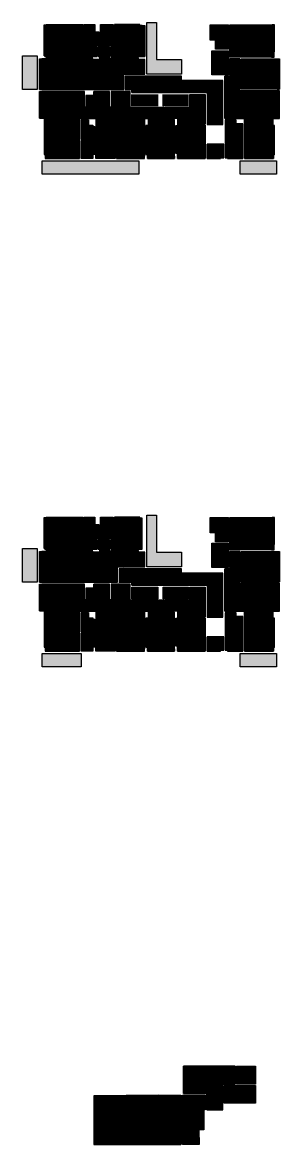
# Model space of a CAD drawing. Header units: metres. Extents: x 320 to 365, y -284 to -71.
# Drawn here: x 339.2 to 365.4, y -284.2 to -170.3 of the extents above; entities that cross this region are included whole.
import ezdxf

# ---------------------------------------------------------------- set-up
doc = ezdxf.new("R2010")
doc.units = ezdxf.units.M
doc.layers.add('A-Cielorraso', color=1, linetype='Continuous')
doc.layers.add('CIELORRASO HT', color=123, linetype='Continuous')
pattern_1 = [(270, (0, -50), (0.079375, -1e-17), [])]
pattern_2 = [(270, (0, -50), (0.03175, -3e-18), [])]
pattern_3 = [(180, (0, -50), (0, -0.015875), [])]
pattern_4 = [(270, (0, -100), (0.079375, -1e-17), [])]
pattern_5 = [(270, (0, -100), (0.03175, -3e-18), [])]
pattern_6 = [(180, (0, -100), (0, -0.015875), [])]

# ---------------------------------------------------------------- blocks, each defined once
blk = doc.blocks.new('A$Cbd99d838')
at = {"layer": 'A-Cielorraso', "color": 30, "ltscale": 0.5, "true_color": 0xf26722, "const_width": 0.02}
for points in [[(-13.73, 1.92), (-9, 1.92), (-9, 2), (-8.59, 2), (-8.59, 2.97), (-9.98, 2.97), (-9.98, 5.21), (-13.73, 5.21), (-13.73, 5.21)], [(9.17, 1.91), (4.91, 1.91), (4.91, 5.21), (9.22, 5.21)], [(-14.18, -1.36), (-5.85, -1.36), (-5.85, 0.2), (-3.73, 0.2), (-3.73, 1.68), (-4.33, 1.68), (-4.35, 1.84), (-7.18, 1.84), (-7.18, 1.24), (-7.29, 1.24), (-7.29, 2.97), (-8.48, 2.97), (-8.48, 1.98), (-8.28, 1.98), (-8.28, 1.68), (-8.98, 1.68), (-8.98, 1.76), (-14.18, 1.76)], [(9.72, -1.47), (5.93, -1.47), (5.93, 1.76), (4.91, 1.76), (4.91, -0.01), (4.42, -0.01), (4.42, -4.31), (6.41, -4.31), (6.41, -8.12)], [(9.72, -1.32), (6.08, -1.32), (6.08, 1.76), (9.72, 1.76)], [(-10.34, -8.12), (-10.34, -4.29), (-1.79, -4.29), (-1.79, -3.17), (-5.19, -3.17), (-5.19, -1.56), (-7.14, -1.56), (-7.14, -3.17), (-9.85, -3.17), (-9.85, -1.56), (-14.18, -1.56)], [(-0.38, -8.12), (-0.38, -7.87), (-0.55, -7.87), (-0.55, -5.03), (-0.36, -5.03), (-0.36, -4.29), (-1.68, -4.29), (-1.68, -3.17), (0.86, -3.17), (0.86, -1.86), (2.4, -1.86), (2.4, -4.87), (0.86, -4.87), (0.86, -4.27), (0.74, -4.27), (0.74, -4.99), (2.4, -4.99), (2.4, -8.12)], [(-14.18, -4.27), (-13.68, -4.27), (-13.68, -7.97), (-13.68, -7.97), (-13.68, -8.12)], [(-6.59, -8.12), (-6.59, -4.4), (-3.75, -4.4), (-3.75, -8.12)], [(-0.7, -8.12), (-0.7, -4.4), (-3.36, -4.4), (-3.36, -5.03), (-3.6, -5.03), (-3.6, -7.97), (-3.43, -7.97), (-3.43, -8.12)], [(9.23, -5.03), (9.35, -5.03), (9.35, -4.29), (9.72, -4.29)]]:
    blk.add_lwpolyline(points, dxfattribs=at)
for points in [[(-9.87, 5.23), (-8.78, 5.23), (-8.78, 4.48), (-8.38, 4.48), (-8.38, 3.08), (-9.87, 3.08)], [(-8.23, 5.23), (-6.93, 5.23), (-6.93, 3.08), (-8.23, 3.08)], [(-3.96, 1.99), (-3.98, 1.99), (-3.98, 5.13), (-4.23, 5.13), (-4.23, 5.23), (-6.79, 5.23), (-6.79, 2.97), (-7.17, 2.97), (-7.18, 2.97), (-7.18, 1.99)], [(4.8, 2.73), (3.45, 2.73), (3.45, 3.63), (2.94, 3.63), (2.94, 5.21), (4.8, 5.21)], [(3.08, 2.58), (4.8, 2.58), (4.8, 0.14), (3.08, 0.14)], [(0, 0), (-5.7, 0), (-5.7, -1.36), (-5.03, -1.36), (-5.03, -1.66), (2.61, -1.66), (2.61, -4.91), (4.22, -4.91), (4.22, -0.46), (0, -0.46)], [(-5.04, -1.86), (-2.37, -1.86), (-2.37, -3.06), (-5.04, -3.06)], [(-1.85, -1.86), (0.71, -1.86), (0.71, -3.06), (-1.85, -3.06)], [(-6.74, -8.37), (-8.68, -8.37), (-8.68, -7.97), (-8.98, -7.97), (-8.98, -8.37), (-10.19, -8.37), (-10.19, -6.54), (-8.66, -6.54), (-8.66, -4.4), (-6.74, -4.4)], [(4.45, -4.46), (4.45, -4.89), (4.45, -4.89), (4.45, -8.27), (4.67, -8.27), (4.67, -8.37), (6.26, -8.37), (6.26, -4.86), (5.58, -4.86), (5.58, -4.46)], [(2.61, -6.91), (2.61, -8.37), (3.97, -8.37), (3.97, -8.27), (4.32, -8.27), (4.32, -6.91)]]:
    blk.add_lwpolyline(points, close=True, dxfattribs=at)

msp = doc.modelspace()

# ---------------------------------------------------------------- hatches: boundary and pattern name
h = msp.add_hatch()
h.set_pattern_fill('ANSI36', color=62, scale=0.05)
h.paths.add_polyline_path([(351.86, -170.3), (352.86, -170.3), (352.86, -174.07), (355.38, -174.07), (355.38, -175.55), (351.86, -175.55)])
h.paths.add_polyline_path([(340.73, -177.1), (339.23, -177.1), (339.23, -173.7), (340.73, -173.7)])
h.paths.add_polyline_path([(351.04, -185.69), (341.22, -185.69), (341.22, -184.35), (351.04, -184.35)])
h.paths.add_polyline_path([(365.06, -185.7), (361.37, -185.7), (361.37, -184.35), (365.06, -184.35)])
h = msp.add_hatch()
h.set_pattern_fill('ANSI36', color=62, scale=0.05)
h.set_pattern_definition([(45, (0, -100), (0.0841899, 0.308696304), [0.396875, -0.079375, 0, -0.079375])])
h.paths.add_polyline_path([(340.73, -227.1), (339.23, -227.1), (339.23, -223.7), (340.73, -223.7)])
h.paths.add_polyline_path([(351.86, -220.3), (352.86, -220.3), (352.86, -224.07), (355.38, -224.07), (355.38, -225.55), (351.86, -225.55)])
h.paths.add_polyline_path([(341.22, -235.69), (345.2, -235.69), (345.2, -234.35), (341.22, -234.35)])
h.paths.add_polyline_path([(365.06, -235.7), (361.37, -235.7), (361.37, -234.35), (365.06, -234.35)])
at = {"layer": 'CIELORRASO HT', "true_color": 0xa953a0, "transparency": 33554559}
h = msp.add_hatch(dxfattribs=at)
h.set_pattern_fill('ANSI31', color=215, scale=0.005, angle=135)
h.set_pattern_definition(pattern_3)
h.paths.add_polyline_path([(341.64, -173.82), (341.57, -173.82), (341.57, -173.7), (341.45, -173.7), (341.45, -170.55), (341.65, -170.55)])
h.paths.add_polyline_path([(341.2, -177.12), (340.95, -177.12), (340.95, -173.99), (341.2, -173.99)])
h.paths.add_polyline_path([(341.2, -180.02), (340.95, -180.02), (340.95, -177.32), (341.2, -177.32)])
at = {"layer": 'CIELORRASO HT', "transparency": 33554559}
h = msp.add_hatch(dxfattribs=at)
h.set_pattern_fill('ANSI31', color=256, scale=0.025, angle=225)
h.paths.add_polyline_path([(346.39, -173.99), (341.2, -173.99), (341.2, -177.12), (349.53, -177.12), (349.53, -175.55), (351.65, -175.55), (351.65, -174.07), (351.05, -174.07), (351.03, -173.91), (348.2, -173.91), (348.2, -174.51), (348.09, -174.51), (348.09, -172.78), (346.9, -172.78), (346.9, -173.77), (347.1, -173.77), (347.1, -174.07), (346.4, -174.07)])
h.paths.add_polyline_path([(351.41, -173.76), (351.4, -173.76), (351.4, -170.63), (351.15, -170.63), (351.15, -170.52), (348.59, -170.52), (348.59, -172.78), (348.21, -172.78), (348.2, -172.78), (348.2, -173.76)])
h = msp.add_hatch(dxfattribs=at)
h.set_pattern_fill('ANSI31', color=256, scale=0.025, angle=225)
h.set_pattern_definition(pattern_1)
h.paths.add_polyline_path([(345.39, -170.55), (341.65, -170.55), (341.65, -173.83), (346.38, -173.83), (346.38, -173.76), (346.79, -173.76), (346.79, -172.78), (345.39, -172.78)])
h = msp.add_hatch(dxfattribs=at)
h.set_pattern_fill('ANSI31', color=150, scale=0.01, angle=225)
h.set_pattern_definition(pattern_2)
h.paths.add_polyline_path([(345.75, -170.6), (346.35, -170.6), (346.35, -171.2), (345.75, -171.2)], flags=16)
h.paths.add_polyline_path([(346.75, -171.37), (346.9, -171.37), (346.9, -171.52), (346.75, -171.52)], flags=16)
h.paths.add_polyline_path([(345.5, -170.52), (346.59, -170.52), (346.59, -171.27), (347, -171.27), (347, -172.67), (345.5, -172.67)])
h = msp.add_hatch(dxfattribs=at)
h.set_pattern_fill('ANSI31', color=150, scale=0.01, angle=225)
h.set_pattern_definition(pattern_2)
h.paths.add_polyline_path([(345.75, -170.6), (346.35, -170.6), (346.35, -171.2), (345.75, -171.2)])
h = msp.add_hatch(dxfattribs=at)
h.set_pattern_fill('ANSI31', color=150, scale=0.01, angle=225)
h.set_pattern_definition(pattern_2)
h.paths.add_polyline_path([(348.2, -171.37), (348.35, -171.37), (348.35, -171.52), (348.2, -171.52)], flags=16)
h.paths.add_polyline_path([(347.5, -170.6), (348.1, -170.6), (348.1, -171.2), (347.5, -171.2)], flags=16)
h.paths.add_polyline_path([(347.15, -170.52), (348.45, -170.52), (348.45, -172.67), (347.15, -172.67)])
h = msp.add_hatch(dxfattribs=at)
h.set_pattern_fill('ANSI31', color=150, scale=0.01, angle=225)
h.set_pattern_definition([(270, (1.747994, -50.000076), (0.03175, -3e-18), [])])
h.paths.add_polyline_path([(347.5, -170.6), (348.1, -170.6), (348.1, -171.2), (347.5, -171.2)])
at = {"layer": 'CIELORRASO HT', "true_color": 0xa953a0, "transparency": 33554559}
h = msp.add_hatch(dxfattribs=at)
h.set_pattern_fill('ANSI31', color=215, scale=0.005, angle=135)
h.set_pattern_definition(pattern_3)
h.paths.add_polyline_path([(351.65, -173.76), (351.4, -173.76), (351.4, -170.63), (351.65, -170.63)])
at = {"layer": 'CIELORRASO HT', "transparency": 33554559}
h = msp.add_hatch(dxfattribs=at)
h.set_pattern_fill('ANSI31', color=150, scale=0.01, angle=225)
h.set_pattern_definition(pattern_2)
h.paths.add_polyline_path([(358.46, -173.17), (360.18, -173.17), (360.18, -175.61), (358.46, -175.61)])
h.paths.add_polyline_path([(360.18, -173.02), (358.83, -173.02), (358.83, -172.12), (358.32, -172.12), (358.32, -170.54), (360.18, -170.54)])
h = msp.add_hatch(dxfattribs=at)
h.set_pattern_fill('ANSI31', color=256, scale=0.025, angle=225)
h.paths.add_polyline_path([(359.83, -180.21), (359.83, -180.65), (359.83, -184.03), (360.05, -184.03), (360.05, -184.13), (361.64, -184.13), (361.64, -180.61), (360.95, -180.61), (360.95, -180.21)])
h.paths.add_polyline_path([(364.6, -183.88), (364.6, -183.73), (364.6, -180.78), (364.72, -180.78), (364.72, -180.04), (365.1, -180.04), (365.1, -177.23), (361.31, -177.23), (361.31, -173.99), (360.29, -173.99), (360.29, -175.77), (359.8, -175.77), (359.8, -180.06), (361.79, -180.06), (361.79, -183.88)])
h.paths.add_polyline_path([(365.1, -177.08), (361.46, -177.08), (361.46, -173.99), (365.1, -173.99)])
h.paths.add_polyline_path([(364.55, -173.84), (360.29, -173.84), (360.29, -170.54), (364.6, -170.54)])
at = {"layer": 'CIELORRASO HT', "true_color": 0xa953a0, "transparency": 33554559}
h = msp.add_hatch(dxfattribs=at)
h.set_pattern_fill('ANSI31', color=215, scale=0.005, angle=135)
h.set_pattern_definition(pattern_3)
h.paths.add_polyline_path([(364.55, -173.84), (364.8, -173.84), (364.8, -173.28), (364.85, -173.28), (364.85, -170.54), (364.6, -170.54)])
h.paths.add_polyline_path([(365.35, -177.08), (365.1, -177.08), (365.1, -173.99), (365.35, -173.99)])
h.paths.add_polyline_path([(365.1, -180.04), (365.36, -180.04), (365.36, -177.23), (365.1, -177.23)])
at = {"layer": 'CIELORRASO HT', "transparency": 33554559}
h = msp.add_hatch(dxfattribs=at)
h.set_pattern_fill('ANSI31', color=12, scale=0.025, angle=225)
h.set_pattern_definition(pattern_1)
h.paths.add_polyline_path([(355.38, -175.75), (349.68, -175.75), (349.68, -177.12), (350.34, -177.12), (350.34, -177.42), (357.99, -177.42), (357.99, -180.66), (359.6, -180.66), (359.6, -176.21), (355.38, -176.21)])
h = msp.add_hatch(dxfattribs=at)
h.set_pattern_fill('ANSI31', color=256, scale=0.025, angle=225)
h.paths.add_polyline_path([(348.24, -177.32), (348.24, -178.92), (345.52, -178.92), (345.52, -177.32), (341.2, -177.32), (341.2, -180.02), (341.69, -180.02), (341.69, -183.72), (341.69, -183.88), (345.04, -183.88), (345.04, -180.05), (353.59, -180.05), (353.59, -178.92), (350.18, -178.93), (350.18, -177.31)])
h.paths.add_polyline_path([(348.64, -184.12), (346.69, -184.12), (346.69, -183.72), (346.39, -183.72), (346.39, -184.13), (345.19, -184.13), (345.19, -182.29), (346.71, -182.29), (346.71, -180.16), (348.64, -180.16)])
h.paths.add_polyline_path([(348.79, -180.16), (351.63, -180.16), (351.63, -183.87), (348.79, -183.87)], flags=17)
h.paths.add_polyline_path([(354.68, -180.16), (352.01, -180.16), (352.01, -180.78), (351.78, -180.78), (351.78, -183.72), (351.94, -183.72), (351.94, -183.87), (354.68, -183.87)])
h.paths.add_polyline_path([(353.7, -178.92), (356.24, -178.92), (356.24, -177.61), (357.78, -177.61), (357.78, -180.62), (356.24, -180.62), (356.24, -180.02), (356.12, -180.02), (356.12, -180.74), (357.78, -180.74), (357.78, -183.87), (354.99, -183.87), (354.99, -183.62), (354.83, -183.62), (354.83, -180.78), (355.01, -180.78), (355.01, -180.05), (353.7, -180.05)])
h = msp.add_hatch(dxfattribs=at)
h.set_pattern_fill('ANSI31', color=150, scale=0.01, angle=225)
h.paths.add_polyline_path([(346.47, -177.32), (346.47, -177.73), (345.67, -177.73), (345.67, -178.81), (348.09, -178.81), (348.09, -177.32)])
h.paths.add_polyline_path([(350.34, -177.61), (353, -177.61), (353, -178.81), (350.34, -178.81)])
h.paths.add_polyline_path([(353.53, -177.61), (356.09, -177.61), (356.09, -178.81), (353.53, -178.81)])
h.paths.add_polyline_path([(345.19, -180.2), (345.94, -180.2), (345.94, -180.72), (346.39, -180.72), (346.39, -180.86), (346.6, -180.86), (346.61, -182.17), (345.19, -182.17)])
at = {"layer": 'CIELORRASO HT', "true_color": 0xa953a0, "transparency": 33554559}
h = msp.add_hatch(dxfattribs=at)
h.set_pattern_fill('ANSI31', color=215, scale=0.005, angle=135)
h.paths.add_polyline_path([(341.54, -183.72), (341.54, -184.13), (345.04, -184.13), (345.04, -183.88), (341.69, -183.88), (341.69, -180.02), (341.44, -180.02), (341.44, -183.72)])
h.paths.add_polyline_path([(348.79, -184.12), (351.63, -184.12), (351.63, -183.87), (348.79, -183.87)])
h.paths.add_polyline_path([(351.94, -183.87), (354.68, -183.87), (354.68, -184.12), (351.94, -184.12)])
h = msp.add_hatch(dxfattribs=at)
h.set_pattern_fill('ANSI31', color=215, scale=0.005, angle=135)
h.set_pattern_definition(pattern_3)
h.paths.add_polyline_path([(364.6, -183.88), (364.74, -183.88), (364.74, -183.73), (364.85, -183.73), (364.85, -180.78), (364.6, -180.78)])
at = {"layer": 'CIELORRASO HT', "transparency": 33554559}
h = msp.add_hatch(dxfattribs=at)
h.set_pattern_fill('ANSI31', color=150, scale=0.01, angle=225)
h.set_pattern_definition(pattern_2)
h.paths.add_polyline_path([(357.99, -182.66), (357.99, -184.13), (359.35, -184.13), (359.35, -184.03), (359.7, -184.03), (359.7, -182.66)])
at = {"layer": 'CIELORRASO HT', "true_color": 0xa953a0, "transparency": 33554559}
h = msp.add_hatch(dxfattribs=at)
h.set_pattern_fill('ANSI31', color=215, scale=0.005, angle=135)
h.paths.add_polyline_path([(354.99, -183.87), (357.78, -183.87), (357.78, -184.12), (354.99, -184.12)])
h = msp.add_hatch(dxfattribs=at)
h.set_pattern_fill('ANSI31', color=215, scale=0.005, angle=135)
h.set_pattern_definition(pattern_3)
h.paths.add_polyline_path([(361.79, -183.88), (364.74, -183.88), (364.74, -184.13), (361.79, -184.13)])
h = msp.add_hatch(dxfattribs=at)
h.set_pattern_fill('ANSI31', color=215, scale=0.005, angle=135)
h.set_pattern_definition(pattern_6)
h.paths.add_polyline_path([(341.64, -223.82), (341.57, -223.82), (341.57, -223.7), (341.45, -223.7), (341.45, -220.55), (341.65, -220.55)])
h.paths.add_polyline_path([(341.2, -227.12), (340.95, -227.12), (340.95, -223.99), (341.2, -223.99)])
h.paths.add_polyline_path([(341.2, -230.02), (340.95, -230.02), (340.95, -227.32), (341.2, -227.32)])
at = {"layer": 'CIELORRASO HT', "transparency": 33554559}
h = msp.add_hatch(dxfattribs=at)
h.set_pattern_fill('ANSI31', color=256, scale=0.025, angle=225)
h.set_pattern_definition(pattern_4)
h.paths.add_polyline_path([(345.39, -220.55), (341.65, -220.55), (341.65, -223.83), (346.38, -223.83), (346.38, -223.76), (346.79, -223.76), (346.79, -222.78), (345.39, -222.78)])
h = msp.add_hatch(dxfattribs=at)
h.set_pattern_fill('ANSI31', color=150, scale=0.01, angle=225)
h.set_pattern_definition(pattern_5)
h.paths.add_polyline_path([(345.75, -220.6), (346.35, -220.6), (346.35, -221.2), (345.75, -221.2)], flags=16)
h.paths.add_polyline_path([(346.75, -221.37), (346.9, -221.37), (346.9, -221.52), (346.75, -221.52)], flags=16)
h.paths.add_polyline_path([(345.5, -220.52), (346.59, -220.52), (346.59, -221.27), (347, -221.27), (347, -222.67), (345.5, -222.67)])
h = msp.add_hatch(dxfattribs=at)
h.set_pattern_fill('ANSI31', color=150, scale=0.01, angle=225)
h.set_pattern_definition(pattern_5)
h.paths.add_polyline_path([(345.75, -220.6), (346.35, -220.6), (346.35, -221.2), (345.75, -221.2)])
h = msp.add_hatch(dxfattribs=at)
h.set_pattern_fill('ANSI31', color=150, scale=0.01, angle=225)
h.set_pattern_definition(pattern_5)
h.paths.add_polyline_path([(348.2, -221.37), (348.35, -221.37), (348.35, -221.52), (348.2, -221.52)], flags=16)
h.paths.add_polyline_path([(347.5, -220.6), (348.1, -220.6), (348.1, -221.2), (347.5, -221.2)], flags=16)
h.paths.add_polyline_path([(347.15, -220.52), (348.45, -220.52), (348.45, -222.67), (347.15, -222.67)])
h = msp.add_hatch(dxfattribs=at)
h.set_pattern_fill('ANSI31', color=150, scale=0.01, angle=225)
h.set_pattern_definition([(270, (1.747994, -100.000076), (0.03175, -3e-18), [])])
h.paths.add_polyline_path([(347.5, -220.6), (348.1, -220.6), (348.1, -221.2), (347.5, -221.2)])
h = msp.add_hatch(dxfattribs=at)
h.set_pattern_fill('ANSI31', color=256, scale=0.025, angle=225)
h.paths.add_polyline_path([(351.41, -223.76), (351.4, -223.76), (351.4, -220.63), (351.15, -220.63), (351.15, -220.52), (348.59, -220.52), (348.59, -222.78), (348.21, -222.78), (348.2, -222.78), (348.2, -223.76)])
h = msp.add_hatch(dxfattribs=at)
h.set_pattern_fill('ANSI31', color=150, scale=0.01, angle=225)
h.set_pattern_definition(pattern_5)
h.paths.add_polyline_path([(358.46, -223.17), (360.18, -223.17), (360.18, -225.61), (358.46, -225.61)])
h.paths.add_polyline_path([(360.18, -223.02), (358.83, -223.02), (358.83, -222.12), (358.32, -222.12), (358.32, -220.54), (360.18, -220.54)])
h = msp.add_hatch(dxfattribs=at)
h.set_pattern_fill('ANSI31', color=256, scale=0.025, angle=225)
h.paths.add_polyline_path([(364.55, -223.84), (360.29, -223.84), (360.29, -220.54), (364.6, -220.54)])
h.paths.add_polyline_path([(364.6, -233.88), (364.6, -233.73), (364.6, -230.78), (364.72, -230.78), (364.72, -230.04), (365.1, -230.04), (365.1, -227.23), (361.31, -227.23), (361.31, -223.99), (360.29, -223.99), (360.29, -225.77), (359.8, -225.77), (359.8, -230.06), (361.79, -230.06), (361.79, -233.88)])
h.paths.add_polyline_path([(365.1, -227.08), (361.46, -227.08), (361.46, -223.99), (365.1, -223.99)])
h.paths.add_polyline_path([(359.83, -230.21), (359.83, -230.65), (359.83, -234.03), (360.05, -234.03), (360.05, -234.13), (361.64, -234.13), (361.64, -230.61), (360.95, -230.61), (360.95, -230.21)])
at = {"layer": 'CIELORRASO HT', "true_color": 0xa953a0, "transparency": 33554559}
h = msp.add_hatch(dxfattribs=at)
h.set_pattern_fill('ANSI31', color=215, scale=0.005, angle=135)
h.set_pattern_definition(pattern_6)
h.paths.add_polyline_path([(364.55, -223.84), (364.8, -223.84), (364.8, -223.28), (364.85, -223.28), (364.85, -220.54), (364.6, -220.54)])
h.paths.add_polyline_path([(365.35, -227.08), (365.1, -227.08), (365.1, -223.99), (365.35, -223.99)])
h.paths.add_polyline_path([(365.1, -230.04), (365.36, -230.04), (365.36, -227.23), (365.1, -227.23)])
at = {"layer": 'CIELORRASO HT', "transparency": 33554559}
h = msp.add_hatch(dxfattribs=at)
h.set_pattern_fill('ANSI31', color=256, scale=0.025, angle=225)
h.paths.add_polyline_path([(346.39, -223.99), (341.2, -223.99), (341.2, -227.12), (348.9, -227.12), (348.9, -225.55), (351.65, -225.55), (351.65, -224.07), (351.05, -224.07), (351.03, -223.91), (348.2, -223.91), (348.2, -224.51), (348.09, -224.51), (348.09, -222.78), (346.9, -222.78), (346.9, -223.77), (347.1, -223.77), (347.1, -224.07), (346.4, -224.07)])
h = msp.add_hatch(dxfattribs=at)
h.set_pattern_fill('ANSI31', color=12, scale=0.025, angle=225)
h.set_pattern_definition(pattern_4)
h.paths.add_polyline_path([(355.38, -225.75), (349.05, -225.75), (349.05, -227.12), (350.34, -227.11), (350.34, -227.41), (357.99, -227.42), (357.99, -230.66), (359.6, -230.66), (359.6, -226.21), (355.38, -226.21)])
h = msp.add_hatch(dxfattribs=at)
h.set_pattern_fill('ANSI31', color=256, scale=0.025, angle=225)
h.set_pattern_definition(pattern_1)
h.paths.add_polyline_path([(348.24, -227.32), (348.24, -228.92), (345.52, -228.92), (345.52, -227.32), (341.2, -227.32), (341.2, -230.02), (341.69, -230.02), (341.69, -233.72), (341.69, -233.88), (345.04, -233.88), (345.04, -230.05), (353.59, -230.05), (353.59, -228.92), (350.18, -228.93), (350.18, -227.31)])
h.paths.add_polyline_path([(348.64, -234.12), (346.69, -234.12), (346.69, -233.72), (346.39, -233.72), (346.39, -234.13), (345.19, -234.13), (345.19, -232.29), (346.71, -232.29), (346.71, -230.16), (348.64, -230.16)])
h.paths.add_polyline_path([(348.79, -230.16), (351.63, -230.16), (351.63, -233.87), (348.79, -233.87)], flags=17)
h.paths.add_polyline_path([(354.68, -230.16), (352.01, -230.16), (352.01, -230.78), (351.78, -230.78), (351.78, -233.72), (351.94, -233.72), (351.94, -233.87), (354.68, -233.87)])
h.paths.add_polyline_path([(353.7, -228.92), (356.24, -228.92), (356.24, -227.61), (357.78, -227.61), (357.78, -230.62), (356.24, -230.62), (356.24, -230.02), (356.12, -230.02), (356.12, -230.74), (357.78, -230.74), (357.78, -233.87), (354.99, -233.87), (354.99, -233.62), (354.83, -233.62), (354.83, -230.78), (355.01, -230.78), (355.01, -230.05), (353.7, -230.05)])
h = msp.add_hatch(dxfattribs=at)
h.set_pattern_fill('ANSI31', color=150, scale=0.01, angle=225)
h.set_pattern_definition(pattern_2)
h.paths.add_polyline_path([(346.47, -227.32), (346.47, -227.73), (345.67, -227.73), (345.67, -228.81), (348.09, -228.81), (348.09, -227.32)])
h.paths.add_polyline_path([(350.34, -227.61), (353, -227.61), (353, -228.81), (350.34, -228.81)])
h.paths.add_polyline_path([(353.53, -227.61), (356.09, -227.61), (356.09, -228.81), (353.53, -228.81)])
h.paths.add_polyline_path([(345.19, -230.2), (345.94, -230.2), (345.94, -230.72), (346.39, -230.72), (346.39, -230.86), (346.6, -230.86), (346.61, -232.17), (345.19, -232.17)])
at = {"layer": 'CIELORRASO HT', "true_color": 0xa953a0, "transparency": 33554559}
h = msp.add_hatch(dxfattribs=at)
h.set_pattern_fill('ANSI31', color=215, scale=0.005, angle=135)
h.set_pattern_definition(pattern_3)
h.paths.add_polyline_path([(341.54, -233.72), (341.54, -234.13), (345.04, -234.13), (345.04, -233.88), (341.69, -233.88), (341.69, -230.02), (341.44, -230.02), (341.44, -233.72)])
h.paths.add_polyline_path([(348.79, -234.12), (351.63, -234.12), (351.63, -233.87), (348.79, -233.87)])
h.paths.add_polyline_path([(351.94, -233.87), (354.68, -233.87), (354.68, -234.12), (351.94, -234.12)])
h = msp.add_hatch(dxfattribs=at)
h.set_pattern_fill('ANSI31', color=215, scale=0.005, angle=135)
h.set_pattern_definition(pattern_6)
h.paths.add_polyline_path([(364.6, -233.88), (364.74, -233.88), (364.74, -233.73), (364.85, -233.73), (364.85, -230.78), (364.6, -230.78)])
at = {"layer": 'CIELORRASO HT', "transparency": 33554559}
h = msp.add_hatch(dxfattribs=at)
h.set_pattern_fill('ANSI31', color=150, scale=0.01, angle=225)
h.set_pattern_definition(pattern_5)
h.paths.add_polyline_path([(357.99, -232.66), (357.99, -234.13), (359.35, -234.13), (359.35, -234.03), (359.7, -234.03), (359.7, -232.66)])
at = {"layer": 'CIELORRASO HT', "true_color": 0xa953a0, "transparency": 33554559}
h = msp.add_hatch(dxfattribs=at)
h.set_pattern_fill('ANSI31', color=215, scale=0.005, angle=135)
h.set_pattern_definition(pattern_3)
h.paths.add_polyline_path([(354.99, -233.87), (357.78, -233.87), (357.78, -234.12), (354.99, -234.12)])
h = msp.add_hatch(dxfattribs=at)
h.set_pattern_fill('ANSI31', color=215, scale=0.005, angle=135)
h.set_pattern_definition(pattern_6)
h.paths.add_polyline_path([(361.79, -233.88), (364.74, -233.88), (364.74, -234.13), (361.79, -234.13)])
at = {"layer": 'CIELORRASO HT', "transparency": 33554559}
h = msp.add_hatch(dxfattribs=at)
h.set_pattern_fill('ANSI31', color=12, scale=0.025, angle=225)
h.paths.add_polyline_path([(357.98, -280.66), (359.58, -280.67), (359.58, -278.05), (360.83, -278.05), (360.83, -276.24), (355.58, -276.24), (355.58, -279.02), (357.98, -279.02)])
h = msp.add_hatch(dxfattribs=at)
h.set_pattern_fill('ANSI31', color=150, scale=0.01, angle=225)
h.paths.add_polyline_path([(359.73, -278.2), (362.92, -278.2), (362.92, -280), (359.73, -280)])
h.paths.add_polyline_path([(362.92, -278.05), (360.98, -278.05), (360.98, -276.23), (362.92, -276.23)])
at = {"layer": 'CIELORRASO HT', "true_color": 0xa953a0, "transparency": 33554559}
h = msp.add_hatch(dxfattribs=at)
h.set_pattern_fill('ANSI31', color=215, scale=0.005, angle=135)
h.paths.add_polyline_path([(353.04, -279.48), (353.04, -279.17), (346.49, -279.23), (346.49, -284.17), (355.31, -284.17), (355.31, -284.12), (355.49, -284.12), (355.49, -283.87), (346.74, -283.87), (346.74, -279.48)])
at = {"layer": 'CIELORRASO HT', "transparency": 33554559}
h = msp.add_hatch(dxfattribs=at)
h.set_pattern_fill('ANSI31', color=256, scale=0.025, angle=225)
h.paths.add_polyline_path([(357.17, -284.19), (355.49, -284.19), (355.49, -284.12), (355.49, -283.87), (346.74, -283.87), (346.74, -279.48), (353.04, -279.48), (353.04, -279.17), (355.31, -279.17), (355.31, -279.23), (355.31, -279.23), (355.49, -279.23), (355.49, -279.18), (357.78, -279.18), (357.78, -280.65), (357.66, -280.65), (357.66, -282.68), (357.16, -282.68)])

# ---------------------------------------------------------------- linework, layer by layer
at = {"layer": 'A-Cielorraso', "ltscale": 0.5}
for points in [[(341.64, -173.82), (341.57, -173.82), (341.57, -173.7), (341.45, -173.7), (341.45, -170.55), (341.65, -170.55)], [(341.64, -173.82), (341.57, -173.82), (341.57, -173.7), (341.45, -173.7), (341.45, -170.55), (341.65, -170.55)], [(345.39, -170.55), (341.65, -170.55), (341.65, -170.55), (341.65, -173.83), (346.38, -173.83), (346.38, -173.76), (346.79, -173.76), (346.79, -172.78), (345.39, -172.78)], [(345.5, -170.52), (346.59, -170.52), (346.59, -171.27), (347, -171.27), (347, -172.67), (345.5, -172.67)], [(345.75, -170.6), (346.35, -170.6), (346.35, -171.2), (345.75, -171.2)], [(347.15, -170.52), (348.45, -170.52), (348.45, -172.67), (347.15, -172.67)], [(347.5, -170.6), (348.1, -170.6), (348.1, -171.2), (347.5, -171.2)], [(351.41, -173.76), (351.4, -173.76), (351.4, -170.63), (351.15, -170.63), (351.15, -170.52), (348.59, -170.52), (348.59, -172.78), (348.21, -172.78), (348.2, -172.78), (348.2, -173.76)], [(351.65, -173.76), (351.4, -173.76), (351.4, -170.63), (351.65, -170.63)], [(351.86, -170.3), (352.86, -170.3), (352.86, -174.07), (355.38, -174.07), (355.38, -175.55), (351.86, -175.55)], [(360.18, -173.02), (358.83, -173.02), (358.83, -172.12), (358.32, -172.12), (358.32, -170.54), (360.18, -170.54)], [(359.88, -170.69), (360.03, -170.69), (360.03, -170.84), (359.88, -170.84)], [(364.55, -173.84), (360.29, -173.84), (360.29, -170.54), (364.6, -170.54)], [(364.55, -173.84), (364.8, -173.84), (364.8, -173.28), (364.85, -173.28), (364.85, -170.54), (364.6, -170.54)], [(346.75, -171.37), (346.9, -171.37), (346.9, -171.52), (346.75, -171.52)], [(348.2, -171.37), (348.35, -171.37), (348.35, -171.52), (348.2, -171.52)], [(346.39, -173.99), (341.2, -173.99), (341.2, -177.12), (349.53, -177.12), (349.53, -175.55), (351.65, -175.55), (351.65, -174.07), (351.05, -174.07), (351.03, -173.91), (348.2, -173.91), (348.2, -174.51), (348.09, -174.51), (348.09, -172.78), (346.9, -172.78), (346.9, -173.77), (347.1, -173.77), (347.1, -174.07), (346.4, -174.07)], [(359.2, -172.27), (359.8, -172.27), (359.8, -172.87), (359.2, -172.87)], [(340.73, -177.1), (339.23, -177.1), (339.23, -173.7), (340.73, -173.7)], [(341.2, -177.12), (340.95, -177.12), (340.95, -173.99), (341.2, -173.99)], [(341.2, -177.12), (340.95, -177.12), (340.95, -173.99), (341.2, -173.99)], [(358.46, -173.17), (360.18, -173.17), (360.18, -175.61), (358.46, -175.61)], [(359.02, -173.32), (359.62, -173.32), (359.62, -173.92), (359.02, -173.92)], [(364.6, -183.88), (364.6, -183.73), (364.6, -183.73), (364.6, -180.78), (364.72, -180.78), (364.72, -180.04), (365.1, -180.04), (365.1, -177.23), (361.31, -177.23), (361.31, -173.99), (360.29, -173.99), (360.29, -175.77), (359.8, -175.77), (359.8, -180.06), (361.79, -180.06), (361.79, -183.88)], [(365.1, -177.08), (361.46, -177.08), (361.46, -173.99), (365.1, -173.99)], [(365.35, -177.08), (365.1, -177.08), (365.1, -173.99), (365.35, -173.99)], [(359.88, -175.46), (360.03, -175.46), (360.03, -175.31), (359.88, -175.31)], [(355.38, -175.75), (349.68, -175.75), (349.68, -177.12), (350.34, -177.12), (350.34, -177.42), (357.99, -177.42), (357.99, -180.66), (359.6, -180.66), (359.6, -176.21), (355.38, -176.21)], [(341.2, -180.02), (340.95, -180.02), (340.95, -177.32), (341.2, -177.32)], [(348.24, -177.32), (348.24, -178.92), (345.52, -178.92), (345.52, -177.32), (341.2, -177.32), (341.2, -180.02), (341.69, -180.02), (341.69, -183.72), (341.69, -183.72), (341.69, -183.88), (345.04, -183.88), (345.04, -180.05), (353.59, -180.05), (353.59, -178.92), (350.18, -178.93), (350.18, -177.31)], [(346.47, -177.32), (346.47, -177.73), (345.67, -177.73), (345.67, -178.81), (348.09, -178.81), (348.09, -177.32)], [(346.72, -177.42), (346.57, -177.42), (346.57, -177.57), (346.72, -177.57)], [(353.7, -178.92), (356.24, -178.92), (356.24, -177.61), (357.78, -177.61), (357.78, -180.62), (356.24, -180.62), (356.24, -180.02), (356.12, -180.02), (356.12, -180.74), (357.78, -180.74), (357.78, -183.87), (354.99, -183.87), (354.99, -183.62), (354.83, -183.62), (354.83, -180.78), (355.01, -180.78), (355.01, -180.05), (353.7, -180.05)], [(365.1, -180.04), (365.36, -180.04), (365.36, -177.23), (365.1, -177.23)], [(350.44, -177.91), (351.04, -177.91), (351.04, -178.51), (350.44, -178.51)], [(352.9, -178.56), (352.9, -178.71), (352.75, -178.71), (352.75, -178.56)], [(353.63, -177.91), (354.23, -177.91), (354.23, -178.51), (353.63, -178.51)], [(355.99, -178.56), (355.99, -178.71), (355.84, -178.71), (355.84, -178.56)], [(348.64, -184.12), (346.69, -184.12), (346.69, -183.72), (346.39, -183.72), (346.39, -184.13), (345.19, -184.13), (345.19, -182.29), (346.71, -182.29), (346.71, -180.16), (348.64, -180.16)], [(345.19, -180.2), (345.94, -180.2), (345.94, -180.72), (346.39, -180.72), (346.39, -180.86), (346.6, -180.86), (346.61, -182.17), (345.19, -182.17)], [(348.79, -180.16), (351.63, -180.16), (351.63, -183.87), (348.79, -183.87)], [(354.68, -180.16), (352.01, -180.16), (352.01, -180.78), (351.78, -180.78), (351.78, -183.72), (351.94, -183.72), (351.94, -183.87), (354.68, -183.87)], [(359.83, -180.21), (359.83, -180.65), (359.83, -180.65), (359.83, -184.03), (360.05, -184.03), (360.05, -184.13), (361.64, -184.13), (361.64, -180.61), (360.95, -180.61), (360.95, -180.21)], [(364.6, -183.88), (364.74, -183.88), (364.74, -183.73), (364.85, -183.73), (364.85, -180.78), (364.6, -180.78)], [(357.99, -182.66), (357.99, -184.13), (359.35, -184.13), (359.35, -184.03), (359.7, -184.03), (359.7, -182.66)], [(351.04, -185.69), (341.22, -185.69), (341.22, -184.35), (351.04, -184.35)], [(348.79, -184.12), (351.63, -184.12), (351.63, -183.87), (348.79, -183.87)], [(351.94, -183.87), (354.68, -183.87), (354.68, -184.12), (351.94, -184.12)], [(354.99, -183.87), (357.78, -183.87), (357.78, -184.12), (354.99, -184.12)], [(365.06, -185.7), (361.37, -185.7), (361.37, -184.35), (365.06, -184.35)], [(361.79, -183.88), (364.74, -183.88), (364.74, -184.13), (361.79, -184.13)], [(341.64, -223.82), (341.57, -223.82), (341.57, -223.7), (341.45, -223.7), (341.45, -220.55), (341.65, -220.55)], [(341.64, -223.82), (341.57, -223.82), (341.57, -223.7), (341.45, -223.7), (341.45, -220.55), (341.65, -220.55)], [(341.64, -223.82), (341.57, -223.82), (341.57, -223.7), (341.45, -223.7), (341.45, -220.55), (341.65, -220.55)], [(345.39, -220.55), (341.65, -220.55), (341.65, -220.55), (341.65, -223.83), (346.38, -223.83), (346.38, -223.76), (346.79, -223.76), (346.79, -222.78), (345.39, -222.78)], [(345.5, -220.52), (346.59, -220.52), (346.59, -221.27), (347, -221.27), (347, -222.67), (345.5, -222.67)], [(345.75, -220.6), (346.35, -220.6), (346.35, -221.2), (345.75, -221.2)], [(347.15, -220.52), (348.45, -220.52), (348.45, -222.67), (347.15, -222.67)], [(347.5, -220.6), (348.1, -220.6), (348.1, -221.2), (347.5, -221.2)], [(351.41, -223.76), (351.4, -223.76), (351.4, -220.63), (351.15, -220.63), (351.15, -220.52), (348.59, -220.52), (348.59, -222.78), (348.21, -222.78), (348.2, -222.78), (348.2, -223.76)], [(351.86, -220.3), (352.86, -220.3), (352.86, -224.07), (355.38, -224.07), (355.38, -225.55), (351.86, -225.55)], [(360.18, -223.02), (358.83, -223.02), (358.83, -222.12), (358.32, -222.12), (358.32, -220.54), (360.18, -220.54)], [(359.88, -220.69), (360.03, -220.69), (360.03, -220.84), (359.88, -220.84)], [(364.55, -223.84), (360.29, -223.84), (360.29, -220.54), (364.6, -220.54)], [(364.55, -223.84), (364.8, -223.84), (364.8, -223.28), (364.85, -223.28), (364.85, -220.54), (364.6, -220.54)], [(346.75, -221.37), (346.9, -221.37), (346.9, -221.52), (346.75, -221.52)], [(348.2, -221.37), (348.35, -221.37), (348.35, -221.52), (348.2, -221.52)], [(346.39, -223.99), (341.2, -223.99), (341.2, -227.12), (348.9, -227.12), (348.9, -225.55), (351.65, -225.55), (351.65, -224.07), (351.05, -224.07), (351.03, -223.91), (348.2, -223.91), (348.2, -224.51), (348.09, -224.51), (348.09, -222.78), (346.9, -222.78), (346.9, -223.77), (347.1, -223.77), (347.1, -224.07), (346.4, -224.07)], [(358.46, -223.17), (360.18, -223.17), (360.18, -225.61), (358.46, -225.61)], [(359.2, -222.27), (359.8, -222.27), (359.8, -222.87), (359.2, -222.87)], [(340.73, -227.1), (339.23, -227.1), (339.23, -223.7), (340.73, -223.7)], [(341.2, -227.12), (340.95, -227.12), (340.95, -223.99), (341.2, -223.99)], [(341.2, -227.12), (340.95, -227.12), (340.95, -223.99), (341.2, -223.99)], [(341.2, -227.12), (340.95, -227.12), (340.95, -223.99), (341.2, -223.99)], [(359.02, -223.32), (359.62, -223.32), (359.62, -223.92), (359.02, -223.92)], [(364.6, -233.88), (364.6, -233.73), (364.6, -233.73), (364.6, -230.78), (364.72, -230.78), (364.72, -230.04), (365.1, -230.04), (365.1, -227.23), (361.31, -227.23), (361.31, -223.99), (360.29, -223.99), (360.29, -225.77), (359.8, -225.77), (359.8, -230.06), (361.79, -230.06), (361.79, -233.88)], [(365.1, -227.08), (361.46, -227.08), (361.46, -223.99), (365.1, -223.99)], [(365.35, -227.08), (365.1, -227.08), (365.1, -223.99), (365.35, -223.99)], [(359.88, -225.46), (360.03, -225.46), (360.03, -225.31), (359.88, -225.31)], [(355.38, -225.75), (349.05, -225.75), (349.05, -227.12), (350.34, -227.11), (350.34, -227.41), (357.99, -227.42), (357.99, -230.66), (359.6, -230.66), (359.6, -226.21), (355.38, -226.21)], [(341.2, -230.02), (340.95, -230.02), (340.95, -227.32), (341.2, -227.32)], [(341.2, -230.02), (340.95, -230.02), (340.95, -227.32), (341.2, -227.32)], [(348.24, -227.32), (348.24, -228.92), (345.52, -228.92), (345.52, -227.32), (341.2, -227.32), (341.2, -230.02), (341.69, -230.02), (341.69, -233.72), (341.69, -233.72), (341.69, -233.88), (345.04, -233.88), (345.04, -230.05), (353.59, -230.05), (353.59, -228.92), (350.18, -228.93), (350.18, -227.31)], [(346.47, -227.32), (346.47, -227.73), (345.67, -227.73), (345.67, -228.81), (348.09, -228.81), (348.09, -227.32)], [(346.72, -227.42), (346.57, -227.42), (346.57, -227.57), (346.72, -227.57)], [(350.34, -227.61), (353, -227.61), (353, -228.81), (350.34, -228.81)], [(353.53, -227.61), (356.09, -227.61), (356.09, -228.81), (353.53, -228.81)], [(353.7, -228.92), (356.24, -228.92), (356.24, -227.61), (357.78, -227.61), (357.78, -230.62), (356.24, -230.62), (356.24, -230.02), (356.12, -230.02), (356.12, -230.74), (357.78, -230.74), (357.78, -233.87), (354.99, -233.87), (354.99, -233.62), (354.83, -233.62), (354.83, -230.78), (355.01, -230.78), (355.01, -230.05), (353.7, -230.05)], [(365.1, -230.04), (365.36, -230.04), (365.36, -227.23), (365.1, -227.23)], [(350.44, -227.91), (351.04, -227.91), (351.04, -228.51), (350.44, -228.51)], [(352.9, -228.56), (352.9, -228.71), (352.75, -228.71), (352.75, -228.56)], [(353.63, -227.91), (354.23, -227.91), (354.23, -228.51), (353.63, -228.51)], [(355.99, -228.56), (355.99, -228.71), (355.84, -228.71), (355.84, -228.56)], [(348.64, -234.12), (346.69, -234.12), (346.69, -233.72), (346.39, -233.72), (346.39, -234.13), (345.19, -234.13), (345.19, -232.29), (346.71, -232.29), (346.71, -230.16), (348.64, -230.16)], [(345.19, -230.2), (345.94, -230.2), (345.94, -230.72), (346.39, -230.72), (346.39, -230.86), (346.6, -230.86), (346.61, -232.17), (345.19, -232.17)], [(348.79, -230.16), (351.63, -230.16), (351.63, -233.87), (348.79, -233.87)], [(354.68, -230.16), (352.01, -230.16), (352.01, -230.78), (351.78, -230.78), (351.78, -233.72), (351.94, -233.72), (351.94, -233.87), (354.68, -233.87)], [(359.83, -230.21), (359.83, -230.65), (359.83, -230.65), (359.83, -234.03), (360.05, -234.03), (360.05, -234.13), (361.64, -234.13), (361.64, -230.61), (360.95, -230.61), (360.95, -230.21)], [(364.6, -233.88), (364.74, -233.88), (364.74, -233.73), (364.85, -233.73), (364.85, -230.78), (364.6, -230.78)], [(357.99, -232.66), (357.99, -234.13), (359.35, -234.13), (359.35, -234.03), (359.7, -234.03), (359.7, -232.66)], [(345.2, -235.69), (341.22, -235.69), (341.22, -234.35), (345.2, -234.35)], [(348.79, -234.12), (351.63, -234.12), (351.63, -233.87), (348.79, -233.87)], [(351.94, -233.87), (354.68, -233.87), (354.68, -234.12), (351.94, -234.12)], [(354.99, -233.87), (357.78, -233.87), (357.78, -234.12), (354.99, -234.12)], [(365.06, -235.7), (361.37, -235.7), (361.37, -234.35), (365.06, -234.35)], [(361.79, -233.88), (364.74, -233.88), (364.74, -234.13), (361.79, -234.13)], [(357.98, -280.66), (359.58, -280.67), (359.58, -278.05), (360.83, -278.05), (360.83, -276.24), (355.58, -276.24), (355.58, -279.02), (357.98, -279.02)], [(353.04, -279.48), (353.04, -279.17), (346.49, -279.23), (346.49, -284.17), (355.31, -284.17), (355.31, -284.12), (355.49, -284.12), (355.49, -283.87), (346.74, -283.87), (346.74, -279.48)], [(357.17, -284.19), (355.49, -284.19), (355.49, -284.12), (355.49, -283.87), (346.74, -283.87), (346.74, -279.48), (353.04, -279.48), (353.04, -279.17), (355.31, -279.17), (355.31, -279.23), (355.31, -279.23), (355.49, -279.23), (355.49, -279.18), (357.78, -279.18), (357.78, -280.65), (357.66, -280.65), (357.66, -282.68), (357.16, -282.68)]]:
    msp.add_lwpolyline(points, close=True, dxfattribs=at)
for points in [[(345.75, -171.2), (346.05, -170.6), (346.35, -171.2)], [(347.5, -171.2), (347.8, -170.6), (348.1, -171.2)], [(359.2, -172.87), (359.5, -172.27), (359.8, -172.87)], [(359.02, -173.92), (359.32, -173.32), (359.62, -173.92)], [(350.44, -178.51), (350.74, -177.91), (351.04, -178.51)], [(353.63, -178.51), (353.93, -177.91), (354.23, -178.51)], [(341.54, -183.72), (341.54, -184.13), (345.04, -184.13), (345.04, -183.88), (341.69, -183.88), (341.69, -180.02), (341.44, -180.02), (341.44, -183.72), (341.54, -183.72)], [(345.75, -221.2), (346.05, -220.6), (346.35, -221.2)], [(347.5, -221.2), (347.8, -220.6), (348.1, -221.2)], [(359.2, -222.87), (359.5, -222.27), (359.8, -222.87)], [(359.02, -223.92), (359.32, -223.32), (359.62, -223.92)], [(350.44, -228.51), (350.74, -227.91), (351.04, -228.51)], [(353.63, -228.51), (353.93, -227.91), (354.23, -228.51)], [(341.54, -233.72), (341.54, -234.13), (345.04, -234.13), (345.04, -233.88), (341.69, -233.88), (341.69, -230.02), (341.44, -230.02), (341.44, -233.72), (341.54, -233.72)]]:
    msp.add_lwpolyline(points, dxfattribs=at)
at = {"layer": 'A-Cielorraso', "ltscale": 0.5, "elevation": 0}
for points in [[(362.92, -278.05), (360.98, -278.05), (360.98, -276.23), (362.92, -276.23)], [(359.73, -278.2), (362.92, -278.2), (362.92, -280), (359.73, -280)]]:
    msp.add_lwpolyline(points, close=True, dxfattribs=at)

# ---------------------------------------------------------------- block references
for p in [(355.38, -175.75), (355.38, -225.75)]:
    msp.add_blockref('A$Cbd99d838', p)

doc.saveas('drawing.dxf')
